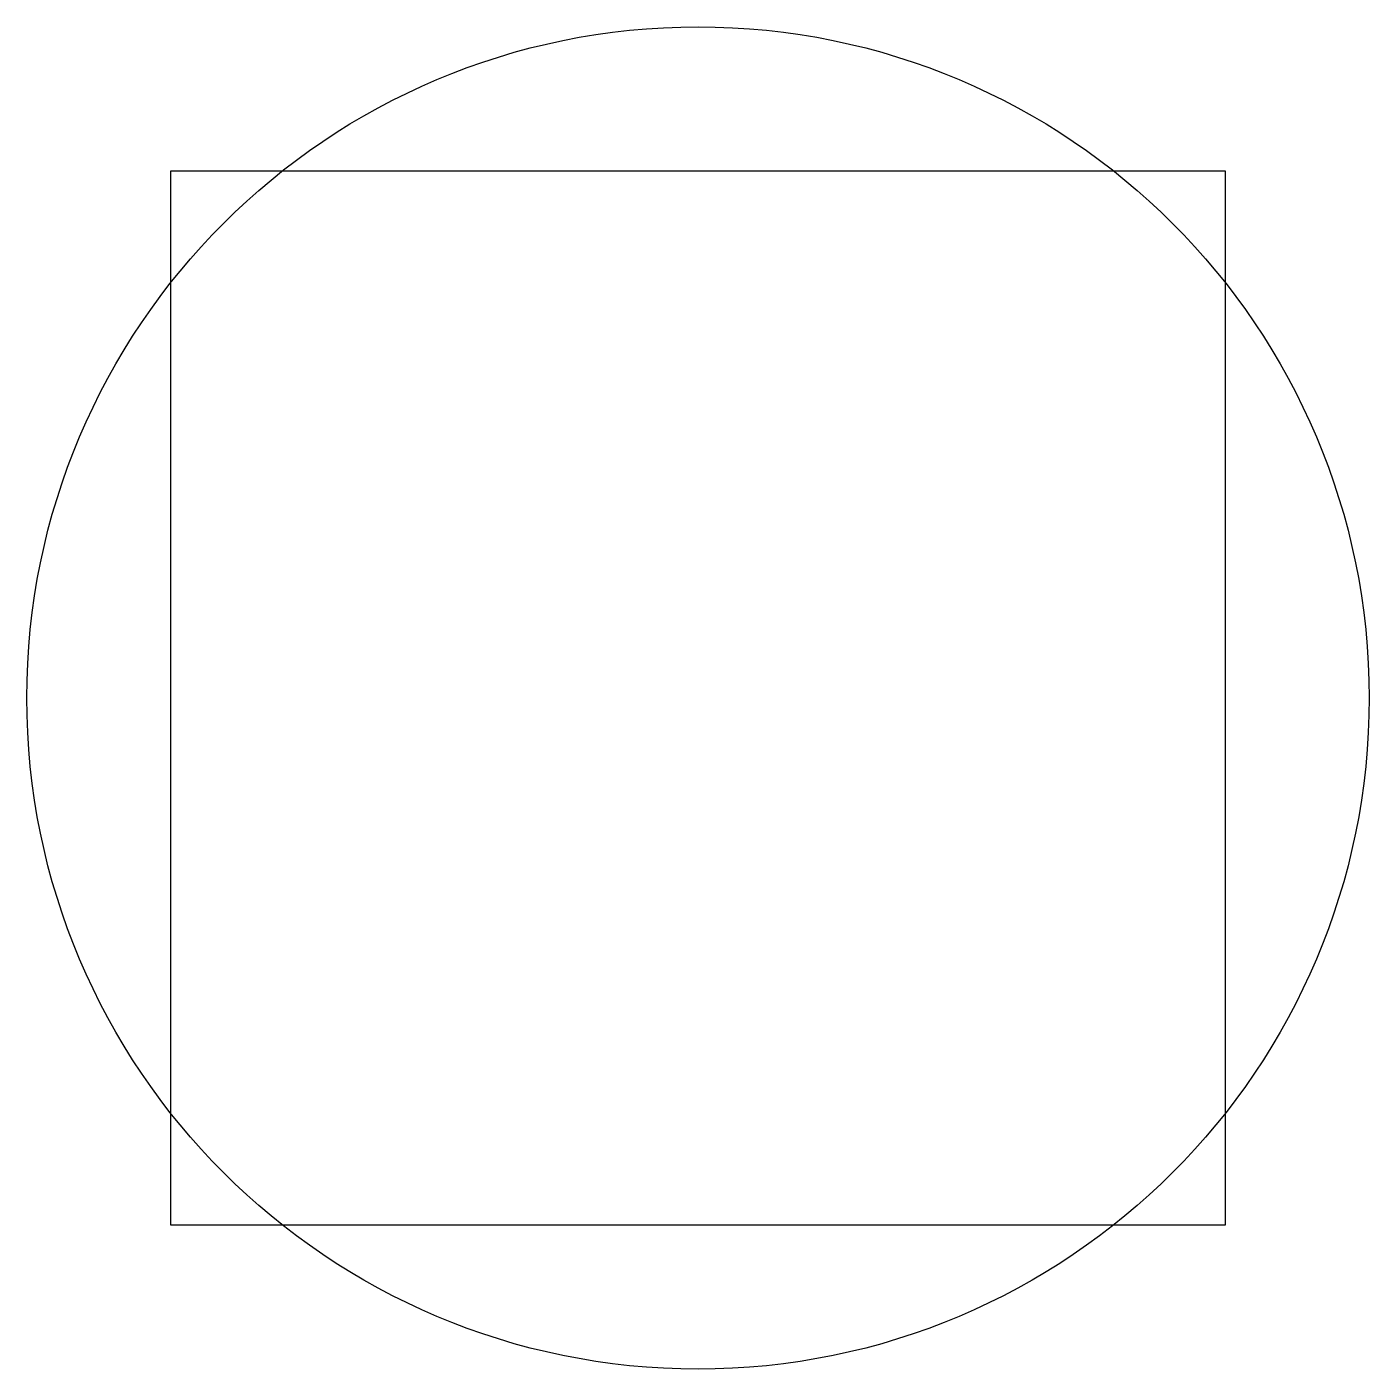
# Model space of a CAD drawing. Header units: inches. Extents: x -1415.02 to -1411.69, y -2211.43 to -2208.11.
import ezdxf

# ---------------------------------------------------------------- set-up
doc = ezdxf.new("R2010")
doc.units = ezdxf.units.IN
doc.header["$MEASUREMENT"] = 0
doc.layers.add('Layer1', color=1, linetype='Continuous')
doc.layers.add('Layer2', color=3, linetype='Continuous')

msp = doc.modelspace()

# ---------------------------------------------------------------- linework, layer by layer
at = {"layer": 'Layer1'}
msp.add_lwpolyline([(-1414.6619, -2208.4627), (-1412.0477, -2208.4627), (-1412.0477, -2211.077), (-1414.6619, -2211.077)], close=True, dxfattribs=at)
at = {"layer": 'Layer2'}
msp.add_circle((-1413.3548, -2209.7698), 1.6643, dxfattribs=at)

doc.saveas('drawing.dxf')
